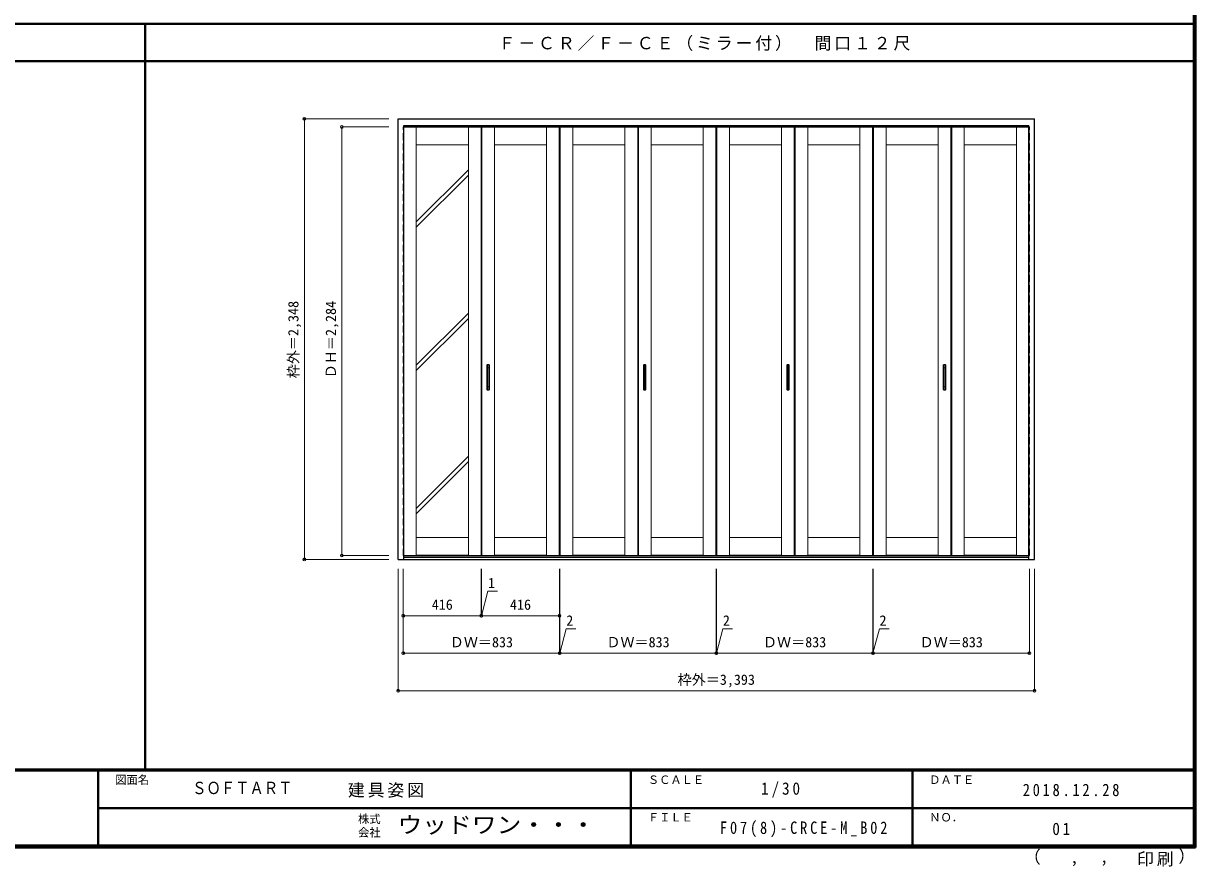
# Model space of a CAD drawing. Units: millimetres, scale not verified. Extents: x -6000 to 5700, y -4307 to 4175.
# Drawn here: x -549 to 5700, y -4307 to 186 of the extents above; entities that cross this region are included whole.
import ezdxf
from ezdxf.enums import TextEntityAlignment as Align

# ---------------------------------------------------------------- set-up
doc = ezdxf.new("R2010")
doc.units = ezdxf.units.MM
doc.header["$LTSCALE"] = 30
doc.header["$PDMODE"] = 32
doc.header["$PDSIZE"] = 15
doc.linetypes.add('DASHED1', pattern=[1.8, 1.2, -0.6])
for name, color, linetype, lineweight in [('0-2_扉', 3, 'Continuous', 25), ('0-3_仕上げ', 7, 'Continuous', 18), ('0-4_枠', 3, 'Continuous', 25), ('0-7_取手GEK', 7, 'Continuous', 18), ('0-8_取手W', 7, 'Continuous', 18), ('0-B_寸法', 7, 'Continuous', 9), ('0-C_ハッチ', 4, 'Continuous', 9), ('F-1_枠', 6, 'Continuous', 40)]:
    doc.layers.add(name, color=color, linetype=linetype, lineweight=lineweight)
doc.layers.add('0-A_文字', color=7, linetype='Continuous')
doc.layers.add('F-A_文字', color=7, linetype='Continuous')
doc.styles.add('HG明朝B', font='')
doc.styles.add('ＭＳ ゴシック', font='')
doc.styles.get('HG明朝B').set_extended_font_data('HG明朝B')
doc.styles.get('ＭＳ ゴシック').set_extended_font_data('MS Gothic')

msp = doc.modelspace()

# ---------------------------------------------------------------- linework, layer by layer
at = {"layer": '0-2_扉', "color": 4, "linetype": 'DASHED1', "lineweight": 9}
for p, q in [((1476, -2649.5), (1476, -365.5)), ((1478.5, -365.5), (1476, -365.5)), ((4811.5, -365.5), (4814, -365.5)), ((4814, -2649.5), (4814, -365.5)), ((1478.5, -2649.5), (1476, -2649.5)), ((4811.5, -2649.5), (4814, -2649.5))]:
    msp.add_line(p, q, dxfattribs=at)
at = {"layer": '0-2_扉'}
for p, q in [((1478.5, -365.5), (1892, -365.5)), ((1892, -365.5), (1892, -2649.5)), ((1893, -365.5), (2309, -365.5)), ((1893, -365.5), (1893, -2649.5)), ((2309, -365.5), (2309, -2649.5)), ((2311, -365.5), (2727, -365.5)), ((2311, -365.5), (2311, -2649.5)), ((2727, -365.5), (2727, -2649.5)), ((2728, -365.5), (3144, -365.5)), ((2728, -365.5), (2728, -2649.5)), ((3144, -365.5), (3144, -2649.5)), ((3146, -365.5), (3146, -2649.5)), ((3146, -365.5), (3562, -365.5)), ((3562, -365.5), (3562, -2649.5)), ((3563, -365.5), (3979, -365.5)), ((3563, -365.5), (3563, -2649.5)), ((3979, -365.5), (3979, -2649.5)), ((3981, -365.5), (4397, -365.5)), ((3981, -365.5), (3981, -2649.5)), ((4397, -365.5), (4397, -2649.5)), ((4398, -365.5), (4398, -2649.5)), ((4398, -365.5), (4811.5, -365.5)), ((1478.5, -2649.5), (1892, -2649.5)), ((1893, -2649.5), (2309, -2649.5)), ((2311, -2649.5), (2727, -2649.5)), ((2728, -2649.5), (3144, -2649.5)), ((3146, -2649.5), (3562, -2649.5)), ((3563, -2649.5), (3979, -2649.5)), ((3981, -2649.5), (4397, -2649.5)), ((4398, -2649.5), (4811.5, -2649.5))]:
    msp.add_line(p, q, dxfattribs=at)
at = {"layer": '0-3_仕上げ', "linetype": 'DASHED1'}
for p, q in [((1477.41, -365.5), (1477.41, -2649.5)), ((4812.59, -365.5), (4812.59, -2649.5))]:
    msp.add_line(p, q, dxfattribs=at)
at = {"layer": '0-3_仕上げ'}
for p, q in [((1545, -365.5), (1545, -2649.5)), ((1545, -366.91), (1823, -366.91)), ((1823, -2649.5), (1823, -365.5)), ((1890.59, -365.5), (1890.59, -2649.5)), ((1894.41, -365.5), (1894.41, -2649.5)), ((1962, -365.5), (1962, -2649.5)), ((1962, -366.91), (2240, -366.91)), ((2240, -2649.5), (2240, -365.5)), ((2307.59, -365.5), (2307.59, -2649.5)), ((2312.41, -365.5), (2312.41, -2649.5)), ((2380, -365.5), (2380, -2649.5)), ((2380, -366.91), (2658, -366.91)), ((2658, -2649.5), (2658, -365.5)), ((2725.59, -365.5), (2725.59, -2649.5)), ((2729.41, -365.5), (2729.41, -2649.5)), ((2797, -365.5), (2797, -2649.5)), ((2797, -366.91), (3075, -366.91)), ((3075, -2649.5), (3075, -365.5)), ((3142.59, -365.5), (3142.59, -2649.5)), ((3147.41, -365.5), (3147.41, -2649.5)), ((3215, -365.5), (3215, -2649.5)), ((3215, -366.91), (3493, -366.91)), ((3493, -2649.5), (3493, -365.5)), ((3560.59, -365.5), (3560.59, -2649.5)), ((3564.41, -365.5), (3564.41, -2649.5)), ((3632, -365.5), (3632, -2649.5)), ((3632, -366.91), (3910, -366.91)), ((3910, -2649.5), (3910, -365.5)), ((3977.59, -365.5), (3977.59, -2649.5)), ((3982.41, -365.5), (3982.41, -2649.5)), ((4050, -365.5), (4050, -2649.5)), ((4050, -366.91), (4328, -366.91)), ((4328, -2649.5), (4328, -365.5)), ((4395.59, -365.5), (4395.59, -2649.5)), ((4399.41, -365.5), (4399.41, -2649.5)), ((4467, -365.5), (4467, -2649.5)), ((4467, -366.91), (4745, -366.91)), ((4745, -2649.5), (4745, -365.5)), ((1823, -461.5), (1545, -461.5)), ((2240, -461.5), (1962, -461.5)), ((2658, -461.5), (2380, -461.5)), ((3075, -461.5), (2797, -461.5)), ((3493, -461.5), (3215, -461.5)), ((3910, -461.5), (3632, -461.5)), ((4328, -461.5), (4050, -461.5)), ((4745, -461.5), (4467, -461.5)), ((1545, -2553.5), (1823, -2553.5)), ((1962, -2553.5), (2240, -2553.5)), ((2380, -2553.5), (2658, -2553.5)), ((2797, -2553.5), (3075, -2553.5)), ((3215, -2553.5), (3493, -2553.5)), ((3632, -2553.5), (3910, -2553.5)), ((4050, -2553.5), (4328, -2553.5)), ((4467, -2553.5), (4745, -2553.5)), ((1545, -2648.09), (1823, -2648.09)), ((1962, -2648.09), (2240, -2648.09)), ((2380, -2648.09), (2658, -2648.09)), ((2797, -2648.09), (3075, -2648.09)), ((3215, -2648.09), (3493, -2648.09)), ((3632, -2648.09), (3910, -2648.09)), ((4050, -2648.09), (4328, -2648.09)), ((4467, -2648.09), (4745, -2648.09))]:
    msp.add_line(p, q, dxfattribs=at)
at = {"layer": '0-4_枠'}
for p, q in [((1448.5, -2670), (1448.5, -322)), ((1448.5, -322), (4841.5, -322)), ((1478.5, -2670), (1478.5, -358)), ((1478.5, -358), (4811.5, -358)), ((4811.5, -2670), (4811.5, -358)), ((4841.5, -2670), (4841.5, -322)), ((1448.5, -2670), (4841.5, -2670)), ((1478.5, -2658), (4811.5, -2658))]:
    msp.add_line(p, q, dxfattribs=at)
at = {"layer": '0-7_取手GEK'}
for p, q in [((1922, -1653.5), (1922, -1635.5)), ((1934, -1653.5), (1934, -1635.5)), ((2757, -1653.5), (2757, -1635.5)), ((2769, -1653.5), (2769, -1635.5)), ((3521, -1653.5), (3521, -1635.5)), ((3533, -1653.5), (3533, -1635.5)), ((4356, -1653.5), (4356, -1635.5)), ((4368, -1653.5), (4368, -1635.5)), ((1922, -1763.5), (1922, -1745.5)), ((1934, -1763.5), (1934, -1745.5)), ((2757, -1763.5), (2757, -1745.5)), ((2769, -1763.5), (2769, -1745.5)), ((3521, -1763.5), (3521, -1745.5)), ((3533, -1763.5), (3533, -1745.5)), ((4356, -1763.5), (4356, -1745.5)), ((4368, -1763.5), (4368, -1745.5))]:
    msp.add_line(p, q, dxfattribs=at)
at = {"layer": '0-7_取手GEK', "color": 3, "lineweight": 25}
for p, q in [((1923, -1765.5), (1923, -1633.5)), ((1932, -1632.5), (1924, -1632.5)), ((1933, -1765.5), (1933, -1633.5)), ((2758, -1765.5), (2758, -1633.5)), ((2767, -1632.5), (2759, -1632.5)), ((2768, -1765.5), (2768, -1633.5)), ((3522, -1765.5), (3522, -1633.5)), ((3531, -1632.5), (3523, -1632.5)), ((3532, -1765.5), (3532, -1633.5)), ((4357, -1765.5), (4357, -1633.5)), ((4366, -1632.5), (4358, -1632.5)), ((4367, -1765.5), (4367, -1633.5)), ((1924, -1766.5), (1932, -1766.5)), ((2759, -1766.5), (2767, -1766.5)), ((3523, -1766.5), (3531, -1766.5)), ((4358, -1766.5), (4366, -1766.5))]:
    msp.add_line(p, q, dxfattribs=at)
at = {"layer": '0-7_取手GEK'}
for centre, start, end in [((1923, -1635.5), 90, 180), ((1923, -1653.5), 180, 270), ((1933, -1635.5), 0, 90), ((1933, -1653.5), 270, 0), ((2758, -1635.5), 90, 180), ((2758, -1653.5), 180, 270), ((2768, -1635.5), 0, 90), ((2768, -1653.5), 270, 0), ((3522, -1635.5), 90, 180), ((3522, -1653.5), 180, 270), ((3532, -1635.5), 0, 90), ((3532, -1653.5), 270, 0), ((4357, -1635.5), 90, 180), ((4357, -1653.5), 180, 270), ((4367, -1635.5), 0, 90), ((4367, -1653.5), 270, 0), ((1923, -1745.5), 90, 180), ((1933, -1745.5), 0, 90), ((2758, -1745.5), 90, 180), ((2768, -1745.5), 0, 90), ((3522, -1745.5), 90, 180), ((3532, -1745.5), 0, 90), ((4357, -1745.5), 90, 180), ((4367, -1745.5), 0, 90), ((1923, -1763.5), 180, 270), ((1933, -1763.5), 270, 0), ((2758, -1763.5), 180, 270), ((2768, -1763.5), 270, 0), ((3522, -1763.5), 180, 270), ((3532, -1763.5), 270, 0), ((4357, -1763.5), 180, 270), ((4367, -1763.5), 270, 0)]:
    msp.add_arc(centre, 1, start, end, dxfattribs=at)
at = {"layer": '0-7_取手GEK', "color": 3, "lineweight": 25}
for centre, start, end in [((1924, -1633.5), 90, 180), ((1932, -1633.5), 0, 90), ((2759, -1633.5), 90, 180), ((2767, -1633.5), 0, 90), ((3523, -1633.5), 90, 180), ((3531, -1633.5), 0, 90), ((4358, -1633.5), 90, 180), ((4366, -1633.5), 0, 90), ((1924, -1765.5), 180, 270), ((1932, -1765.5), 270, 0), ((2759, -1765.5), 180, 270), ((2767, -1765.5), 270, 0), ((3523, -1765.5), 180, 270), ((3531, -1765.5), 270, 0), ((4358, -1765.5), 180, 270), ((4366, -1765.5), 270, 0)]:
    msp.add_arc(centre, 1, start, end, dxfattribs=at)
at = {"layer": '0-8_取手W'}
for p, q in [((1922, -1649), (1922, -1633.5)), ((1934, -1649), (1934, -1633.5)), ((2757, -1649), (2757, -1633.5)), ((2769, -1649), (2769, -1633.5)), ((3521, -1649), (3521, -1633.5)), ((3533, -1649), (3533, -1633.5)), ((4356, -1649), (4356, -1633.5)), ((4368, -1649), (4368, -1633.5)), ((1922, -1765.5), (1922, -1750)), ((1934, -1765.5), (1934, -1750)), ((2757, -1765.5), (2757, -1750)), ((2769, -1765.5), (2769, -1750)), ((3521, -1765.5), (3521, -1750)), ((3533, -1765.5), (3533, -1750)), ((4356, -1765.5), (4356, -1750)), ((4368, -1765.5), (4368, -1750))]:
    msp.add_line(p, q, dxfattribs=at)
at = {"layer": '0-8_取手W', "color": 3, "lineweight": 25}
for p, q in [((1933, -1632.5), (1923, -1632.5)), ((1923, -1632.5), (1923, -1766.5)), ((1933, -1632.5), (1933, -1766.5)), ((2768, -1632.5), (2758, -1632.5)), ((2758, -1632.5), (2758, -1766.5)), ((2768, -1632.5), (2768, -1766.5)), ((3532, -1632.5), (3522, -1632.5)), ((3522, -1632.5), (3522, -1766.5)), ((3532, -1632.5), (3532, -1766.5)), ((4367, -1632.5), (4357, -1632.5)), ((4357, -1632.5), (4357, -1766.5)), ((4367, -1632.5), (4367, -1766.5)), ((1923, -1766.5), (1933, -1766.5)), ((2758, -1766.5), (2768, -1766.5)), ((3522, -1766.5), (3532, -1766.5)), ((4357, -1766.5), (4367, -1766.5))]:
    msp.add_line(p, q, dxfattribs=at)
at = {"layer": '0-8_取手W'}
for centre, start, end in [((1923, -1633.5), 90, 180), ((1923, -1649), 180, 270), ((1933, -1633.5), 0, 90), ((1933, -1649), 270, 0), ((2758, -1633.5), 90, 180), ((2758, -1649), 180, 270), ((2768, -1633.5), 0, 90), ((2768, -1649), 270, 0), ((3522, -1633.5), 90, 180), ((3522, -1649), 180, 270), ((3532, -1633.5), 0, 90), ((3532, -1649), 270, 0), ((4357, -1633.5), 90, 180), ((4357, -1649), 180, 270), ((4367, -1633.5), 0, 90), ((4367, -1649), 270, 0), ((1923, -1750), 90, 180), ((1933, -1750), 0, 90), ((2758, -1750), 90, 180), ((2768, -1750), 0, 90), ((3522, -1750), 90, 180), ((3532, -1750), 0, 90), ((4357, -1750), 90, 180), ((4367, -1750), 0, 90), ((1923, -1765.5), 180, 270), ((1933, -1765.5), 270, 0), ((2758, -1765.5), 180, 270), ((2768, -1765.5), 270, 0), ((3522, -1765.5), 180, 270), ((3532, -1765.5), 270, 0), ((4357, -1765.5), 180, 270), ((4367, -1765.5), 270, 0)]:
    msp.add_arc(centre, 1, start, end, dxfattribs=at)
for centre, major_axis, start_param, end_param in [((1928, -1632.5), (0, 17.5), 1.5707963, 3.1415927), ((1928, -1632.5), (0, 17.5), 3.1415927, 4.712389), ((2763, -1632.5), (0, 17.5), 1.5707963, 3.1415927), ((2763, -1632.5), (0, 17.5), 3.1415927, 4.712389), ((3527, -1632.5), (0, 17.5), 1.5707963, 3.1415927), ((3527, -1632.5), (0, 17.5), 3.1415927, 4.712389), ((4362, -1632.5), (0, 17.5), 1.5707963, 3.1415927), ((4362, -1632.5), (0, 17.5), 3.1415927, 4.712389), ((1928, -1766.5), (0, 17.5), 0, 1.5707963), ((1928, -1766.5), (0, -17.5), 1.5707963, 3.1415927), ((2763, -1766.5), (0, 17.5), 0, 1.5707963), ((2763, -1766.5), (0, -17.5), 1.5707963, 3.1415927), ((3527, -1766.5), (0, 17.5), 0, 1.5707963), ((3527, -1766.5), (0, -17.5), 1.5707963, 3.1415927), ((4362, -1766.5), (0, 17.5), 0, 1.5707963), ((4362, -1766.5), (0, -17.5), 1.5707963, 3.1415927)]:
    msp.add_ellipse(centre, major_axis=major_axis, ratio=0.285714, start_param=start_param, end_param=end_param, dxfattribs=at)
at = {"layer": '0-B_寸法', "color": 4}
for p, q in [((948.5, -322), (948.5, -2670)), ((948.5, -322), (1398.5, -322)), ((1148.5, -365.5), (1148.5, -2649.5)), ((1148.5, -365.5), (1398.5, -365.5)), ((948.5, -2670), (1398.5, -2670)), ((1148.5, -2649.5), (1398.5, -2649.5)), ((1448.5, -3370), (1448.5, -2720)), ((1476, -3170), (1476, -2720)), ((2309, -3170), (2309, -2720)), ((1893, -2970), (2309, -2970)), ((1476, -3170), (2309, -3170))]:
    msp.add_line(p, q, dxfattribs=at)
for points in [[(1448.5, -3370), (4841.5, -3370), (4841.5, -2720)], [(1476, -2970), (1892, -2970), (1892, -2720)], [(1892, -2970), (1893, -2970), (1893, -2720)], [(2309, -3170), (2311, -3170), (2311, -2720)], [(2311, -3170), (3144, -3170), (3144, -2720)], [(3144, -3170), (3146, -3170), (3146, -2720)], [(3146, -3170), (3979, -3170), (3979, -2720)], [(3979, -3170), (3981, -3170), (3981, -2720)], [(3981, -3170), (4814, -3170), (4814, -2720)], [(1892.5, -2970), (1927.45, -2839.57), (1978.23, -2839.57)], [(2310, -3170), (2344.95, -3039.57), (2395.73, -3039.57)], [(3145, -3170), (3179.95, -3039.57), (3230.73, -3039.57)], [(3980, -3170), (4014.95, -3039.57), (4065.73, -3039.57)]]:
    msp.add_lwpolyline(points, dxfattribs=at)
at = {"layer": '0-B_寸法'}
for p in [(948.5, -322), (1148.5, -365.5), (948.5, -2670), (1148.5, -2649.5), (1476, -2970), (1892, -2970), (1893, -2970), (2309, -2970), (1476, -3170), (2309, -3170), (2311, -3170), (3144, -3170), (3146, -3170), (3979, -3170), (3981, -3170), (4814, -3170), (1448.5, -3370), (4841.5, -3370)]:
    msp.add_point(p, dxfattribs=at)
at = {"layer": '0-C_ハッチ'}
for p, q in [((1823, -593.61), (1545, -871.61)), ((1823, -621.89), (1545, -899.89)), ((1823, -1357.29), (1545, -1635.29)), ((1823, -1385.57), (1545, -1663.57)), ((1823, -2120.57), (1545, -2398.57)), ((1823, -2148.85), (1545, -2426.85))]:
    msp.add_line(p, q, dxfattribs=at)
at = {"layer": 'F-1_枠'}
for p, q in [((5690, 4175), (5690, -4205)), ((5695, 4175), (5695, -4205)), ((5700, 4175), (5700, -4205)), ((-6000, 184.5), (5700, 184.5)), ((100, -3790), (100, 184.5)), ((-6000, -15.5), (5700, -15.5)), ((5700, -3790), (-6000, -3790)), ((5700, -3795), (-6000, -3795)), ((-150, -3795), (-150, -4195)), ((2690, -3795), (2690, -4195)), ((4190, -3795), (4190, -4195)), ((-150, -3995), (5690, -3995.01)), ((5700, -4195), (-6000, -4195)), ((5700, -4200), (-6000, -4200)), ((5700, -4205), (-6000, -4205))]:
    msp.add_line(p, q, dxfattribs=at)

# ---------------------------------------------------------------- texts
at = {"layer": '0-A_文字', "insert": (1983.75, 39.5), "char_height": 65.98, "attachment_point": 7, "style": 'ＭＳ ゴシック'}
msp.add_mtext('\\T1.17;Ｆ－ＣＲ／Ｆ－ＣＥ（ミラー付）\u3000間口１２尺', dxfattribs=at)
at = {"layer": '0-B_寸法', "style": 'ＭＳ ゴシック'}
for s, p in [('枠外＝2,348', (933.5, -1704.72)), ('ＤＨ＝2,284', (1133.5, -1704.72))]:
    msp.add_text(s, height=54.99, rotation=90, dxfattribs=at).set_placement(p, align=Align.BOTTOM_LEFT)
for s, p in [('1', (1927.45, -2839.57)), ('416', (1627.75, -2955)), ('416', (2044.75, -2955)), ('2', (2344.95, -3039.57)), ('2', (3179.95, -3039.57)), ('2', (4014.95, -3039.57)), ('ＤＷ＝833', (1723.75, -3155)), ('ＤＷ＝833', (2558.75, -3155)), ('ＤＷ＝833', (3393.75, -3155)), ('ＤＷ＝833', (4228.75, -3155)), ('枠外＝3,393', (2938.75, -3355))]:
    msp.add_text(s, height=54.99, dxfattribs=at).set_placement(p, align=Align.BOTTOM_LEFT)
at = {"layer": 'F-A_文字', "style": 'ＭＳ ゴシック'}
for s, height, p in [('図面名', 43.99, (-60, -3880)), ('ＳＣＡＬＥ', 43.99, (2780, -3880)), ('ＤＡＴＥ', 43.99, (4280, -3880)), ('株式', 43.99, (1235, -4089)), ('ＦＩＬＥ', 43.99, (2780, -4080)), ('ＮＯ．', 43.99, (4280, -4080)), ('会社', 43.99, (1235, -4161)), ('（', 65.98, (4784.03, -4308.31)), ('）', 65.98, (5608.4, -4304.13)), (',', 65.98, (5031.28, -4308.31)), (',', 65.98, (5190.2, -4305.53))]:
    msp.add_text(s, height=height, dxfattribs=at).set_placement(p, align=Align.BOTTOM_LEFT)
at = {"layer": 'F-A_文字'}
for s, height, style, width, p in [('ＳＯＦＴＡＲＴ', 65.98, 'HG明朝B', 0.85, (350, -3940.79)), ('ウッドワン・・・', 87.98, 'ＭＳ ゴシック', 1.1, (1445, -4155))]:
    msp.add_text(s, height=height, dxfattribs=dict(at, style=style, width=width)).set_placement(p, align=Align.BOTTOM_LEFT)
at = {"layer": 'F-A_文字', "char_height": 65.98, "attachment_point": 7, "style": 'ＭＳ ゴシック'}
for s, insert in [('\\T1.17;建具姿図', (1180.42, -3940)), ('\\T1.38;\\W0.9;1/30', (3383.75, -3940)), ('\\T1.39;\\W0.85;2018.12.28', (4778.75, -3932.5)), ('\\T1.4;\\W0.85;F07(8)-CRCE-M_B02', (3164.29, -4150.4)), ('\\T1.36;\\W0.9;01', (4936.25, -4140)), ('\\T1.17;印刷', (5388.15, -4306.92))]:
    msp.add_mtext(s, dxfattribs=dict(at, insert=insert))

doc.saveas('drawing.dxf')
